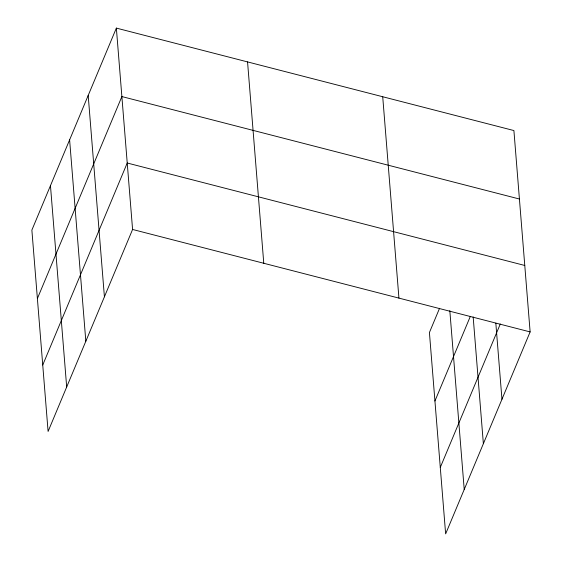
<?xml version="1.0" encoding="UTF-8"?>
<svg xmlns="http://www.w3.org/2000/svg" width="562" height="562" viewBox="0 0 562 562"><rect width="100%" height="100%" fill="white"/><g stroke="black" fill="none" stroke-linecap="round" stroke-linejoin="round"><path stroke-width="0.84" d="M116.362 28.1L31.872 230.083L48.093 431.447L132.583 229.465L116.362 28.1L513.907 130.553L530.128 331.917L445.638 533.9L429.417 332.535L439.554 308.299M37.387 298.548L121.877 96.566L519.421 199.018M42.74 364.998L127.23 163.015L524.775 265.468M434.932 401.001L470.317 316.413M440.285 467.451L500.292 323.993M132.583 229.465L530.128 331.917M495.832 323.192L501.957 399.259M473.162 316.912L483.369 443.692M449.818 310.638L464.219 489.467M382.715 96.741L398.936 298.106M247.554 61.911L263.775 263.276M88.192 95.442L104.413 296.813M69.611 139.875L85.824 341.239M50.461 185.65L66.681 387.014"/></g></svg>
